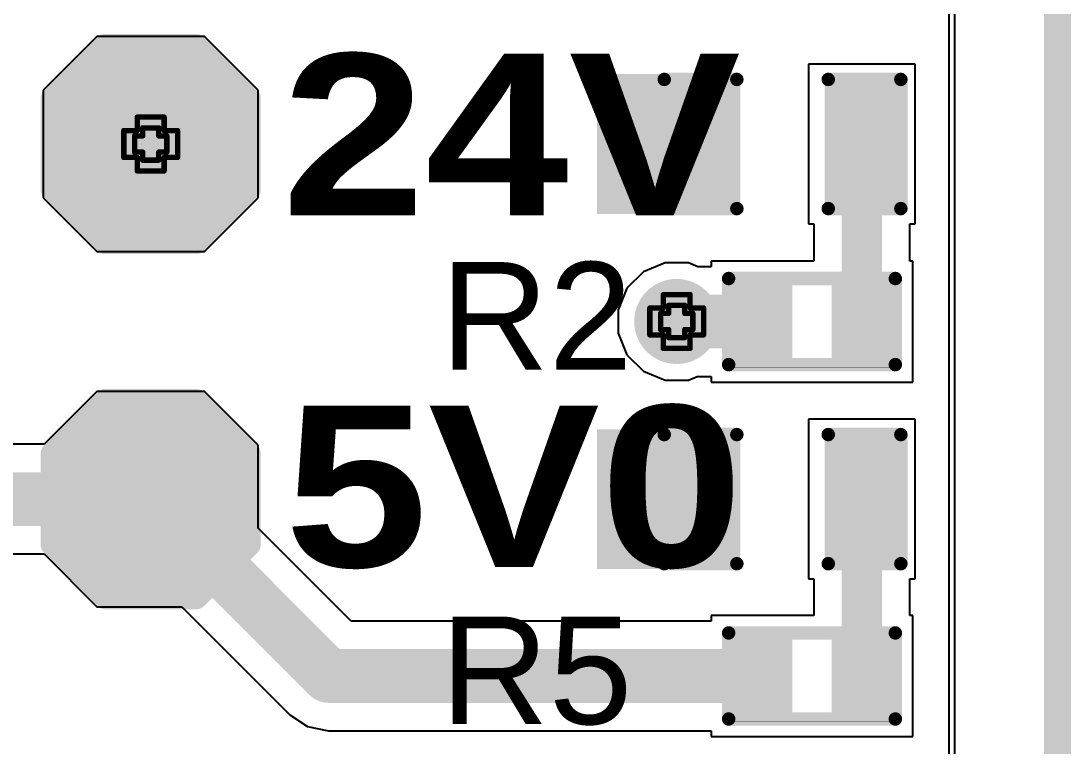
# Model space of a CAD drawing. Header units: inches. Extents: x -5 to 5258, y -4 to 5281.
# Drawn here: x 66.2 to 76.12, y 42.93 to 49.78 of the extents above; entities that cross this region are included whole.
import ezdxf

# ---------------------------------------------------------------- set-up
doc = ezdxf.new("R2010")
doc.units = ezdxf.units.IN
for name, color, linetype in [('Board Outline', 216, 'Continuous'), ('Bottom Layer', 5, 'Continuous'), ('Bottom Solder', 6, 'Continuous'), ('Drill Drawing', 1, 'Continuous'), ('Top Layer', 1, 'Continuous'), ('Top Overlay', 2, 'Continuous'), ('Top Paste', 8, 'Continuous'), ('Top Solder', 216, 'Continuous'), ('Via Holes', 16, 'Continuous')]:
    doc.layers.add(name, color=color, linetype=linetype)
doc.styles.add('Arial', font='', dxfattribs={"height": 0.2})
doc.styles.add('Arial Black_Bold', font='', dxfattribs={"height": 0.2})
doc.styles.get('Arial').set_extended_font_data('Arial')
doc.styles.get('Arial Black_Bold').set_extended_font_data('Arial Black', bold=True)

# ---------------------------------------------------------------- blocks, each defined once
blk = doc.blocks.new('T__________17')
at = {"layer": 'Top Layer'}
blk.add_hatch(color=1, dxfattribs=at).paths.add_polyline_path([(0.3809999999999999, 0.7619999999999999), (-0.3809999999999999, 0.7619999999999999), (-0.7619999999999999, 0.3809999999999999), (-0.7619999999999999, -0.3809999999999999), (-0.3809999999999999, -0.7619999999999999), (0.3809999999999999, -0.7619999999999999), (0.7619999999999999, -0.3809999999999999), (0.7619999999999999, 0.3809999999999999)])
at = {"layer": 'Top Paste'}
blk.add_hatch(color=8, dxfattribs=at).paths.add_polyline_path([(0.3809999999999999, 0.7619999999999999), (-0.3809999999999999, 0.7619999999999999), (-0.7619999999999999, 0.3809999999999999), (-0.7619999999999999, -0.3809999999999999), (-0.3809999999999999, -0.7619999999999999), (0.3809999999999999, -0.7619999999999999), (0.7619999999999999, -0.3809999999999999), (0.7619999999999999, 0.3809999999999999)])
at = {"layer": 'Top Solder'}
blk.add_hatch(color=216, dxfattribs=at).paths.add_polyline_path([(0.4318, 0.8636), (-0.4318, 0.8636), (-0.8636, 0.4318), (-0.8636, -0.4318), (-0.4318, -0.8636), (0.4318, -0.8636), (0.8636, -0.4318), (0.8636, 0.4318)])
at = {"layer": 'Top Overlay'}
for points in [[(-0.9397999999999999, 0.4318, 0.1999996, 0.1999996, 0), (-0.4318, 0.9397999999999999, 0.1999996, 0.1999996, 0)], [(-0.4318, 0.9397999999999999, 0.1999996, 0.1999996, 0), (0.4318, 0.9397999999999999, 0.1999996, 0.1999996, 0)], [(0.4318, 0.9397999999999999, 0.1999996, 0.1999996, 0), (0.9397999999999999, 0.4318, 0.1999996, 0.1999996, 0)], [(-0.9397999999999999, -0.4318, 0.1999996, 0.1999996, 0), (-0.9397999999999999, 0.4318, 0.1999996, 0.1999996, 0)], [(0.9397999999999999, -0.4318, 0.1999996, 0.1999996, 0), (0.9397999999999999, 0.4318, 0.1999996, 0.1999996, 0)], [(-0.9397999999999999, -0.4318, 0.1999996, 0.1999996, 0), (-0.4318, -0.9397999999999999, 0.1999996, 0.1999996, 0)], [(0.4318, -0.9397999999999999, 0.1999996, 0.1999996, 0), (0.9397999999999999, -0.4318, 0.1999996, 0.1999996, 0)], [(-0.4318, -0.9397999999999999, 0.1999996, 0.1999996, 0), (0.4318, -0.9397999999999999, 0.1999996, 0.1999996, 0)]]:
    blk.add_lwpolyline(points, format="xyseb", dxfattribs=at)
for points in [[(-0.4817998999999999, 0.9397999999999999, 0.0999998, 0.0999998, 1), (-0.3818001, 0.9397999999999999, 0.0999998, 0.0999998, 1)], [(-0.4817998999999999, 0.9397999999999999, 0.0999998, 0.0999998, 1), (-0.3818001, 0.9397999999999999, 0.0999998, 0.0999998, 1)], [(0.3818001, 0.9397999999999999, 0.0999998, 0.0999998, 1), (0.4817998999999999, 0.9397999999999999, 0.0999998, 0.0999998, 1)], [(0.3818001, 0.9397999999999999, 0.0999998, 0.0999998, 1), (0.4817998999999999, 0.9397999999999999, 0.0999998, 0.0999998, 1)], [(-0.9897999000000001, 0.4318, 0.0999998, 0.0999998, 1), (-0.8898001, 0.4318, 0.0999998, 0.0999998, 1)], [(-0.9897999000000001, 0.4318, 0.0999998, 0.0999998, 1), (-0.8898001, 0.4318, 0.0999998, 0.0999998, 1)], [(0.8898001, 0.4318, 0.0999998, 0.0999998, 1), (0.9897999000000001, 0.4318, 0.0999998, 0.0999998, 1)], [(0.8898001, 0.4318, 0.0999998, 0.0999998, 1), (0.9897999000000001, 0.4318, 0.0999998, 0.0999998, 1)], [(-0.9897999000000001, -0.4318, 0.0999998, 0.0999998, 1), (-0.8898001, -0.4318, 0.0999998, 0.0999998, 1)], [(-0.9897999000000001, -0.4318, 0.0999998, 0.0999998, 1), (-0.8898001, -0.4318, 0.0999998, 0.0999998, 1)], [(0.8898001, -0.4318, 0.0999998, 0.0999998, 1), (0.9897999000000001, -0.4318, 0.0999998, 0.0999998, 1)], [(0.8898001, -0.4318, 0.0999998, 0.0999998, 1), (0.9897999000000001, -0.4318, 0.0999998, 0.0999998, 1)], [(-0.4817998999999999, -0.9397999999999999, 0.0999998, 0.0999998, 1), (-0.3818001, -0.9397999999999999, 0.0999998, 0.0999998, 1)], [(-0.4817998999999999, -0.9397999999999999, 0.0999998, 0.0999998, 1), (-0.3818001, -0.9397999999999999, 0.0999998, 0.0999998, 1)], [(0.3818001, -0.9397999999999999, 0.0999998, 0.0999998, 1), (0.4817998999999999, -0.9397999999999999, 0.0999998, 0.0999998, 1)], [(0.3818001, -0.9397999999999999, 0.0999998, 0.0999998, 1), (0.4817998999999999, -0.9397999999999999, 0.0999998, 0.0999998, 1)]]:
    blk.add_lwpolyline(points, format="xyseb", close=True, dxfattribs=at)
blk = doc.blocks.new('T__________18')
at = {"layer": 'Top Layer'}
blk.add_hatch(color=1, dxfattribs=at).paths.add_polyline_path([(0.3809999999999999, 0.7619999999999999), (-0.3809999999999999, 0.7619999999999999), (-0.7619999999999999, 0.3809999999999999), (-0.7619999999999999, -0.3809999999999999), (-0.3809999999999999, -0.7619999999999999), (0.3809999999999999, -0.7619999999999999), (0.7619999999999999, -0.3809999999999999), (0.7619999999999999, 0.3809999999999999)])
at = {"layer": 'Top Paste'}
blk.add_hatch(color=8, dxfattribs=at).paths.add_polyline_path([(0.3809999999999999, 0.7619999999999999), (-0.3809999999999999, 0.7619999999999999), (-0.7619999999999999, 0.3809999999999999), (-0.7619999999999999, -0.3809999999999999), (-0.3809999999999999, -0.7619999999999999), (0.3809999999999999, -0.7619999999999999), (0.7619999999999999, -0.3809999999999999), (0.7619999999999999, 0.3809999999999999)])
at = {"layer": 'Top Solder'}
blk.add_hatch(color=216, dxfattribs=at).paths.add_polyline_path([(0.4318, 0.8636), (-0.4318, 0.8636), (-0.8636, 0.4318), (-0.8636, -0.4318), (-0.4318, -0.8636), (0.4318, -0.8636), (0.8636, -0.4318), (0.8636, 0.4318)])
at = {"layer": 'Top Overlay'}
for points in [[(-0.9397999999999999, 0.4318, 0.1999996, 0.1999996, 0), (-0.4318, 0.9397999999999999, 0.1999996, 0.1999996, 0)], [(-0.4318, 0.9397999999999999, 0.1999996, 0.1999996, 0), (0.4318, 0.9397999999999999, 0.1999996, 0.1999996, 0)], [(0.4318, 0.9397999999999999, 0.1999996, 0.1999996, 0), (0.9397999999999999, 0.4318, 0.1999996, 0.1999996, 0)], [(-0.9397999999999999, -0.4318, 0.1999996, 0.1999996, 0), (-0.9397999999999999, 0.4318, 0.1999996, 0.1999996, 0)], [(0.9397999999999999, -0.4318, 0.1999996, 0.1999996, 0), (0.9397999999999999, 0.4318, 0.1999996, 0.1999996, 0)], [(-0.9397999999999999, -0.4318, 0.1999996, 0.1999996, 0), (-0.4318, -0.9397999999999999, 0.1999996, 0.1999996, 0)], [(0.4318, -0.9397999999999999, 0.1999996, 0.1999996, 0), (0.9397999999999999, -0.4318, 0.1999996, 0.1999996, 0)], [(-0.4318, -0.9397999999999999, 0.1999996, 0.1999996, 0), (0.4318, -0.9397999999999999, 0.1999996, 0.1999996, 0)]]:
    blk.add_lwpolyline(points, format="xyseb", dxfattribs=at)
for points in [[(-0.4817998999999999, 0.9397999999999999, 0.0999998, 0.0999998, 1), (-0.3818001, 0.9397999999999999, 0.0999998, 0.0999998, 1)], [(-0.4817998999999999, 0.9397999999999999, 0.0999998, 0.0999998, 1), (-0.3818001, 0.9397999999999999, 0.0999998, 0.0999998, 1)], [(0.3818001, 0.9397999999999999, 0.0999998, 0.0999998, 1), (0.4817998999999999, 0.9397999999999999, 0.0999998, 0.0999998, 1)], [(0.3818001, 0.9397999999999999, 0.0999998, 0.0999998, 1), (0.4817998999999999, 0.9397999999999999, 0.0999998, 0.0999998, 1)], [(-0.9897999000000001, 0.4318, 0.0999998, 0.0999998, 1), (-0.8898001, 0.4318, 0.0999998, 0.0999998, 1)], [(-0.9897999000000001, 0.4318, 0.0999998, 0.0999998, 1), (-0.8898001, 0.4318, 0.0999998, 0.0999998, 1)], [(0.8898001, 0.4318, 0.0999998, 0.0999998, 1), (0.9897999000000001, 0.4318, 0.0999998, 0.0999998, 1)], [(0.8898001, 0.4318, 0.0999998, 0.0999998, 1), (0.9897999000000001, 0.4318, 0.0999998, 0.0999998, 1)], [(-0.9897999000000001, -0.4318, 0.0999998, 0.0999998, 1), (-0.8898001, -0.4318, 0.0999998, 0.0999998, 1)], [(-0.9897999000000001, -0.4318, 0.0999998, 0.0999998, 1), (-0.8898001, -0.4318, 0.0999998, 0.0999998, 1)], [(0.8898001, -0.4318, 0.0999998, 0.0999998, 1), (0.9897999000000001, -0.4318, 0.0999998, 0.0999998, 1)], [(0.8898001, -0.4318, 0.0999998, 0.0999998, 1), (0.9897999000000001, -0.4318, 0.0999998, 0.0999998, 1)], [(-0.4817998999999999, -0.9397999999999999, 0.0999998, 0.0999998, 1), (-0.3818001, -0.9397999999999999, 0.0999998, 0.0999998, 1)], [(-0.4817998999999999, -0.9397999999999999, 0.0999998, 0.0999998, 1), (-0.3818001, -0.9397999999999999, 0.0999998, 0.0999998, 1)], [(0.3818001, -0.9397999999999999, 0.0999998, 0.0999998, 1), (0.4817998999999999, -0.9397999999999999, 0.0999998, 0.0999998, 1)], [(0.3818001, -0.9397999999999999, 0.0999998, 0.0999998, 1), (0.4817998999999999, -0.9397999999999999, 0.0999998, 0.0999998, 1)]]:
    blk.add_lwpolyline(points, format="xyseb", close=True, dxfattribs=at)
blk = doc.blocks.new('R___0402_85')
at = {"layer": 'Top Layer'}
for points in [[(-0.6985025399999999, -0.3175), (-0.6985025399999999, 0.3175), (-0.24130254, 0.3175), (-0.24130254, -0.3175)], [(0.2412999999999999, -0.3175), (0.2413, 0.3175), (0.6985, 0.3175), (0.6985, -0.3175)]]:
    blk.add_hatch(color=1, dxfattribs=at).paths.add_polyline_path(points)
at = {"layer": 'Top Paste'}
for points in [[(-0.6985025399999999, -0.3175), (-0.6985025399999999, 0.3175), (-0.24130254, 0.3175), (-0.24130254, -0.3175)], [(0.2412999999999999, -0.3175), (0.2413, 0.3175), (0.6985, 0.3175), (0.6985, -0.3175)]]:
    blk.add_hatch(color=8, dxfattribs=at).paths.add_polyline_path(points)
at = {"layer": 'Top Solder'}
for points in [[(-0.7535037, -0.37250116), (-0.7535037, 0.37250116), (-0.18630138, 0.37250116), (-0.18630138, -0.37250116)], [(0.1862988399999999, -0.37250116), (0.18629884, 0.37250116), (0.75350116, 0.37250116), (0.75350116, -0.37250116)]]:
    blk.add_hatch(color=216, dxfattribs=at).paths.add_polyline_path(points)
at = {"layer": 'Top Overlay'}
for points in [[(-0.7874, 0.4064, 0.127, 0.127, 0), (0.7874, 0.4064, 0.127, 0.127, 0)], [(-0.7874, -0.4064, 0.127, 0.127, 0), (-0.7874, 0.4064, 0.127, 0.127, 0)], [(0.7874, -0.4064, 0.127, 0.127, 0), (0.7874, 0.4064, 0.127, 0.127, 0)], [(-0.7874, -0.4064, 0.127, 0.127, 0), (0.7874, -0.4064, 0.127, 0.127, 0)], [(-0.8128, -0.4318, 0.0032258, 0.0032258, 0), (0.8127974599999999, -0.4318, 0.0032258, 0.0032258, 0)]]:
    blk.add_lwpolyline(points, format="xyseb", dxfattribs=at)
for points in [[(-0.8191499999999999, 0.4064, 0.0635, 0.0635, 1), (-0.7556499999999999, 0.4064, 0.0635, 0.0635, 1)], [(-0.8191499999999999, 0.4064, 0.0635, 0.0635, 1), (-0.7556499999999999, 0.4064, 0.0635, 0.0635, 1)], [(0.7556499999999999, 0.4064, 0.0635, 0.0635, 1), (0.8191499999999999, 0.4064, 0.0635, 0.0635, 1)], [(0.7556499999999999, 0.4064, 0.0635, 0.0635, 1), (0.8191499999999999, 0.4064, 0.0635, 0.0635, 1)], [(-0.8191499999999999, -0.4064, 0.0635, 0.0635, 1), (-0.7556499999999999, -0.4064, 0.0635, 0.0635, 1)], [(-0.8191499999999999, -0.4064, 0.0635, 0.0635, 1), (-0.7556499999999999, -0.4064, 0.0635, 0.0635, 1)], [(0.7556499999999999, -0.4064, 0.0635, 0.0635, 1), (0.8191499999999999, -0.4064, 0.0635, 0.0635, 1)], [(0.7556499999999999, -0.4064, 0.0635, 0.0635, 1), (0.8191499999999999, -0.4064, 0.0635, 0.0635, 1)], [(-0.81360518, -0.4318, 0.0016129, 0.0016129, 1), (-0.8119948199999999, -0.4318, 0.0016129, 0.0016129, 1)], [(0.81199228, -0.4318, 0.0016129, 0.0016129, 1), (0.8136026399999999, -0.4318, 0.0016129, 0.0016129, 1)]]:
    blk.add_lwpolyline(points, format="xyseb", close=True, dxfattribs=at)
blk = doc.blocks.new('R___0402_88')
at = {"layer": 'Top Layer'}
for points in [[(-0.6985, -0.3175), (-0.6985, 0.3175), (-0.2412999999999999, 0.3175), (-0.2413, -0.3175)], [(0.2412999999999999, -0.3175), (0.2413, 0.3175), (0.6985, 0.3175), (0.6985, -0.3175)]]:
    blk.add_hatch(color=1, dxfattribs=at).paths.add_polyline_path(points)
at = {"layer": 'Top Paste'}
for points in [[(-0.6985, -0.3175), (-0.6985, 0.3175), (-0.2412999999999999, 0.3175), (-0.2413, -0.3175)], [(0.2412999999999999, -0.3175), (0.2413, 0.3175), (0.6985, 0.3175), (0.6985, -0.3175)]]:
    blk.add_hatch(color=8, dxfattribs=at).paths.add_polyline_path(points)
at = {"layer": 'Top Solder'}
for points in [[(-0.75350116, -0.37250116), (-0.75350116, 0.37250116), (-0.1862988399999999, 0.37250116), (-0.18629884, -0.37250116)], [(0.1862988399999999, -0.37250116), (0.18629884, 0.37250116), (0.75350116, 0.37250116), (0.75350116, -0.37250116)]]:
    blk.add_hatch(color=216, dxfattribs=at).paths.add_polyline_path(points)
at = {"layer": 'Top Overlay'}
for points in [[(-0.7874, 0.4064, 0.127, 0.127, 0), (0.7874, 0.4064, 0.127, 0.127, 0)], [(-0.7874, -0.4064, 0.127, 0.127, 0), (-0.7874, 0.4064, 0.127, 0.127, 0)], [(0.7874, -0.4064, 0.127, 0.127, 0), (0.7874, 0.4064, 0.127, 0.127, 0)], [(-0.7874, -0.4064, 0.127, 0.127, 0), (0.7874, -0.4064, 0.127, 0.127, 0)], [(-0.8128, -0.4318, 0.0032258, 0.0032258, 0), (0.8128, -0.4318, 0.0032258, 0.0032258, 0)]]:
    blk.add_lwpolyline(points, format="xyseb", dxfattribs=at)
for points in [[(-0.8191499999999999, 0.4064, 0.0635, 0.0635, 1), (-0.7556499999999999, 0.4064, 0.0635, 0.0635, 1)], [(-0.8191499999999999, 0.4064, 0.0635, 0.0635, 1), (-0.7556499999999999, 0.4064, 0.0635, 0.0635, 1)], [(0.7556499999999999, 0.4064, 0.0635, 0.0635, 1), (0.8191499999999999, 0.4064, 0.0635, 0.0635, 1)], [(0.7556499999999999, 0.4064, 0.0635, 0.0635, 1), (0.8191499999999999, 0.4064, 0.0635, 0.0635, 1)], [(-0.8191499999999999, -0.4064, 0.0635, 0.0635, 1), (-0.7556499999999999, -0.4064, 0.0635, 0.0635, 1)], [(-0.8191499999999999, -0.4064, 0.0635, 0.0635, 1), (-0.7556499999999999, -0.4064, 0.0635, 0.0635, 1)], [(0.7556499999999999, -0.4064, 0.0635, 0.0635, 1), (0.8191499999999999, -0.4064, 0.0635, 0.0635, 1)], [(0.7556499999999999, -0.4064, 0.0635, 0.0635, 1), (0.8191499999999999, -0.4064, 0.0635, 0.0635, 1)], [(-0.81360518, -0.4318, 0.0016129, 0.0016129, 1), (-0.8119948199999999, -0.4318, 0.0016129, 0.0016129, 1)], [(0.8119948199999999, -0.4318, 0.0016129, 0.0016129, 1), (0.81360518, -0.4318, 0.0016129, 0.0016129, 1)]]:
    blk.add_lwpolyline(points, format="xyseb", close=True, dxfattribs=at)
blk = doc.blocks.new('LED_0603_102')
at = {"layer": 'Top Layer'}
for points in [[(-1.00000054, 0.5000002699999999), (-0.50000154, 0.5000002699999999), (-0.50000154, -0.5000002699999999), (-1.00000054, -0.5000002699999999)], [(0.50000154, 0.5000002699999999), (1.00000054, 0.5000002699999999), (1.00000054, -0.5000002699999999), (0.50000154, -0.5000002699999999)]]:
    blk.add_hatch(color=1, dxfattribs=at).paths.add_polyline_path(points)
at = {"layer": 'Top Overlay'}
blk.add_hatch(color=2, dxfattribs=at).paths.add_polyline_path([(1.11757968, -0.6603746), (1.7525746, -0.6603746), (1.7525746, 0.6604253999999999), (1.11757968, 0.6604253999999999)])
at = {"layer": 'Top Paste'}
for points in [[(-1.00000054, 0.5000002699999999), (-0.50000154, 0.5000002699999999), (-0.50000154, -0.5000002699999999), (-1.00000054, -0.5000002699999999)], [(0.50000154, 0.5000002699999999), (1.00000054, 0.5000002699999999), (1.00000054, -0.5000002699999999), (0.50000154, -0.5000002699999999)]]:
    blk.add_hatch(color=8, dxfattribs=at).paths.add_polyline_path(points)
at = {"layer": 'Top Solder'}
for points in [[(-1.10160054, 0.6016002699999999), (-0.39840154, 0.6016002699999999), (-0.39840154, -0.6016002699999999), (-1.10160054, -0.6016002699999999)], [(0.39840154, 0.6016002699999999), (1.10160054, 0.6016002699999999), (1.10160054, -0.6016002699999999), (0.39840154, -0.6016002699999999)]]:
    blk.add_hatch(color=216, dxfattribs=at).paths.add_polyline_path(points)
at = {"layer": 'Top Overlay'}
for points in [[(-1.1176, 0.6096025399999999, 0.127, 0.127, 0), (-1.1176, -0.6096025399999999, 0.127, 0.127, 0)], [(-0.4318, 0.6096, 0.127, 0.127, 0), (-1.1176, 0.6096025399999999, 0.127, 0.127, 0)], [(1.1176, 0.6096025399999999, 0.127, 0.127, 0), (0.4318, 0.6096, 0.127, 0.127, 0)], [(1.1176, 0.6096025399999999, 0.127, 0.127, 0), (1.1176, -0.6096025399999999, 0.127, 0.127, 0)], [(-0.4318, -0.6096, 0.127, 0.127, 0), (-1.1176, -0.6096025399999999, 0.127, 0.127, 0)], [(1.1176, -0.6096025399999999, 0.127, 0.127, 0), (0.4318, -0.6096, 0.127, 0.127, 0)]]:
    blk.add_lwpolyline(points, format="xyseb", dxfattribs=at)
for points in [[(-1.14935, 0.6096025399999999, 0.0635, 0.0635, 1), (-1.08585, 0.6096025399999999, 0.0635, 0.0635, 1)], [(-1.14935, 0.6096025399999999, 0.0635, 0.0635, 1), (-1.08585, 0.6096025399999999, 0.0635, 0.0635, 1)], [(-0.46355, 0.6096, 0.0635, 0.0635, 1), (-0.40005, 0.6096, 0.0635, 0.0635, 1)], [(0.40005, 0.6096, 0.0635, 0.0635, 1), (0.46355, 0.6096, 0.0635, 0.0635, 1)], [(1.08585, 0.6096025399999999, 0.0635, 0.0635, 1), (1.14935, 0.6096025399999999, 0.0635, 0.0635, 1)], [(1.08585, 0.6096025399999999, 0.0635, 0.0635, 1), (1.14935, 0.6096025399999999, 0.0635, 0.0635, 1)], [(-1.14935, -0.6096025399999999, 0.0635, 0.0635, 1), (-1.08585, -0.6096025399999999, 0.0635, 0.0635, 1)], [(-1.14935, -0.6096025399999999, 0.0635, 0.0635, 1), (-1.08585, -0.6096025399999999, 0.0635, 0.0635, 1)], [(-0.46355, -0.6096, 0.0635, 0.0635, 1), (-0.40005, -0.6096, 0.0635, 0.0635, 1)], [(0.40005, -0.6096, 0.0635, 0.0635, 1), (0.46355, -0.6096, 0.0635, 0.0635, 1)], [(1.08585, -0.6096025399999999, 0.0635, 0.0635, 1), (1.14935, -0.6096025399999999, 0.0635, 0.0635, 1)], [(1.08585, -0.6096025399999999, 0.0635, 0.0635, 1), (1.14935, -0.6096025399999999, 0.0635, 0.0635, 1)]]:
    blk.add_lwpolyline(points, format="xyseb", close=True, dxfattribs=at)
blk = doc.blocks.new('LED_0603_103')
at = {"layer": 'Top Layer'}
for points in [[(-0.999998, 0.5000002699999999), (-0.499999, 0.5000002699999999), (-0.499999, -0.5000002699999999), (-0.999998, -0.5000002699999999)], [(0.50000154, 0.5000002699999999), (1.00000054, 0.5000002699999999), (1.00000054, -0.5000002699999999), (0.50000154, -0.5000002699999999)]]:
    blk.add_hatch(color=1, dxfattribs=at).paths.add_polyline_path(points)
at = {"layer": 'Top Overlay'}
blk.add_hatch(color=2, dxfattribs=at).paths.add_polyline_path([(1.1175873, -0.66040508), (1.75258222, -0.66040508), (1.75258222, 0.66039492), (1.1175873, 0.66039492)])
at = {"layer": 'Top Paste'}
for points in [[(-0.999998, 0.5000002699999999), (-0.499999, 0.5000002699999999), (-0.499999, -0.5000002699999999), (-0.999998, -0.5000002699999999)], [(0.50000154, 0.5000002699999999), (1.00000054, 0.5000002699999999), (1.00000054, -0.5000002699999999), (0.50000154, -0.5000002699999999)]]:
    blk.add_hatch(color=8, dxfattribs=at).paths.add_polyline_path(points)
at = {"layer": 'Top Solder'}
for points in [[(-1.101598, 0.6016002699999999), (-0.398399, 0.6016002699999999), (-0.398399, -0.6016002699999999), (-1.101598, -0.6016002699999999)], [(0.39840154, 0.6016002699999999), (1.10160054, 0.6016002699999999), (1.10160054, -0.6016002699999999), (0.39840154, -0.6016002699999999)]]:
    blk.add_hatch(color=216, dxfattribs=at).paths.add_polyline_path(points)
at = {"layer": 'Top Overlay'}
for points in [[(-1.1176, 0.6096025399999999, 0.127, 0.127, 0), (-1.1176, -0.6096025399999999, 0.127, 0.127, 0)], [(-0.4318, 0.6096, 0.127, 0.127, 0), (-1.1176, 0.6096025399999999, 0.127, 0.127, 0)], [(1.11760254, 0.6096, 0.127, 0.127, 0), (0.4318, 0.6096, 0.127, 0.127, 0)], [(1.11760254, 0.6096, 0.127, 0.127, 0), (1.11760254, -0.6096, 0.127, 0.127, 0)], [(-0.4318, -0.6096, 0.127, 0.127, 0), (-1.1176, -0.6096025399999999, 0.127, 0.127, 0)], [(1.11760254, -0.6096, 0.127, 0.127, 0), (0.4318, -0.6096, 0.127, 0.127, 0)]]:
    blk.add_lwpolyline(points, format="xyseb", dxfattribs=at)
for points in [[(-1.14935, 0.6096025399999999, 0.0635, 0.0635, 1), (-1.08585, 0.6096025399999999, 0.0635, 0.0635, 1)], [(-1.14935, 0.6096025399999999, 0.0635, 0.0635, 1), (-1.08585, 0.6096025399999999, 0.0635, 0.0635, 1)], [(-0.46355, 0.6096, 0.0635, 0.0635, 1), (-0.40005, 0.6096, 0.0635, 0.0635, 1)], [(0.40005, 0.6096, 0.0635, 0.0635, 1), (0.46355, 0.6096, 0.0635, 0.0635, 1)], [(1.08585254, 0.6096, 0.0635, 0.0635, 1), (1.14935254, 0.6096, 0.0635, 0.0635, 1)], [(1.08585254, 0.6096, 0.0635, 0.0635, 1), (1.14935254, 0.6096, 0.0635, 0.0635, 1)], [(-1.14935, -0.6096025399999999, 0.0635, 0.0635, 1), (-1.08585, -0.6096025399999999, 0.0635, 0.0635, 1)], [(-1.14935, -0.6096025399999999, 0.0635, 0.0635, 1), (-1.08585, -0.6096025399999999, 0.0635, 0.0635, 1)], [(-0.46355, -0.6096, 0.0635, 0.0635, 1), (-0.40005, -0.6096, 0.0635, 0.0635, 1)], [(0.40005, -0.6096, 0.0635, 0.0635, 1), (0.46355, -0.6096, 0.0635, 0.0635, 1)], [(1.08585254, -0.6096, 0.0635, 0.0635, 1), (1.14935254, -0.6096, 0.0635, 0.0635, 1)], [(1.08585254, -0.6096, 0.0635, 0.0635, 1), (1.14935254, -0.6096, 0.0635, 0.0635, 1)]]:
    blk.add_lwpolyline(points, format="xyseb", close=True, dxfattribs=at)

msp = doc.modelspace()

# ---------------------------------------------------------------- hatches: boundary and pattern name
at = {"layer": 'Bottom Layer'}
h = msp.add_hatch(color=5, dxfattribs=at)
edge = h.paths.add_edge_path()
edge.add_arc((67.42384534, 48.6232835), 0.2999994, 0, 360)
h = msp.add_hatch(color=5, dxfattribs=at)
edge = h.paths.add_edge_path()
edge.add_arc((72.3927813, 46.94799856), 0.2999994, 0, 360)
at = {"layer": 'Bottom Solder'}
h = msp.add_hatch(color=6, dxfattribs=at)
edge = h.paths.add_edge_path()
edge.add_arc((67.42384534, 48.6232835), 0.4015993999999999, 0, 360)
h = msp.add_hatch(color=6, dxfattribs=at)
edge = h.paths.add_edge_path()
edge.add_arc((72.3927813, 46.94799856), 0.4015993999999999, 0, 360)
at = {"layer": 'Top Layer'}
h = msp.add_hatch(color=1, dxfattribs=at)
edge = h.paths.add_edge_path()
edge.add_arc((67.42384534, 48.6232835), 0.2999994, 0, 360)
h = msp.add_hatch(color=1, dxfattribs=at)
edge = h.paths.add_edge_path()
edge.add_arc((72.3927813, 46.94799856), 0.2999994, 0, 360)
at = {"layer": 'Top Solder'}
h = msp.add_hatch(color=216, dxfattribs=at)
edge = h.paths.add_edge_path()
edge.add_arc((67.42384534, 48.6232835), 0.4015993999999999, 0, 360)
h = msp.add_hatch(color=216, dxfattribs=at)
edge = h.paths.add_edge_path()
edge.add_arc((72.3927813, 46.94799856), 0.4015993999999999, 0, 360)
at = {"layer": 'Via Holes'}
h = msp.add_hatch(color=7, dxfattribs=at)
edge = h.paths.add_edge_path()
edge.add_arc((67.42384534, 48.6232835), 0.1499997, 0, 360)
h = msp.add_hatch(color=7, dxfattribs=at)
edge = h.paths.add_edge_path()
edge.add_arc((72.3927813, 46.94799856), 0.1499997, 0, 360)

# ---------------------------------------------------------------- linework, layer by layer
at = {"layer": 'Board Outline'}
msp.add_lwpolyline([(75.99066081999999, -3.990660039999999, 0.254, 0.254, 0), (75.99066081999999, 106.00934094, 0.254, 0.254, 0)], format="xyseb", dxfattribs=at)
at = {"layer": 'Bottom Layer'}
msp.add_line((75.01632952, 83.56599746), (75.01632698, 5.81272142), dxfattribs=at)
at = {"layer": 'Drill Drawing'}
for points in [[(67.29684534, 48.75028349999999, 0.0508, 0.0508, 0), (67.29684534, 48.8772835, 0.0508, 0.0508, 0)], [(67.29684534, 48.8772835, 0.0508, 0.0508, 0), (67.55084534, 48.8772835, 0.0508, 0.0508, 0)], [(67.55084534, 48.75028349999999, 0.0508, 0.0508, 0), (67.55084534, 48.8772835, 0.0508, 0.0508, 0)], [(67.16984534, 48.4962835, 0.0508, 0.0508, 0), (67.16984534, 48.75028349999999, 0.0508, 0.0508, 0)], [(67.16984534, 48.75028349999999, 0.0508, 0.0508, 0), (67.29684534, 48.75028349999999, 0.0508, 0.0508, 0)], [(67.27144533999999, 48.54708349999999, 0.0508, 0.0508, 0), (67.27144533999999, 48.69948349999999, 0.0508, 0.0508, 0)], [(67.27144533999999, 48.69948349999999, 0.0508, 0.0508, 0), (67.34764534, 48.69948349999999, 0.0508, 0.0508, 0)], [(67.34764534, 48.69948349999999, 0.0508, 0.0508, 0), (67.34764534, 48.7756835, 0.0508, 0.0508, 0)], [(67.34764534, 48.7756835, 0.0508, 0.0508, 0), (67.50004534, 48.7756835, 0.0508, 0.0508, 0)], [(67.50004534, 48.69948349999999, 0.0508, 0.0508, 0), (67.50004534, 48.7756835, 0.0508, 0.0508, 0)], [(67.50004534, 48.69948349999999, 0.0508, 0.0508, 0), (67.57624533999999, 48.69948349999999, 0.0508, 0.0508, 0)], [(67.55084534, 48.75028349999999, 0.0508, 0.0508, 0), (67.67784533999999, 48.75028349999999, 0.0508, 0.0508, 0)], [(67.57624533999999, 48.54708349999999, 0.0508, 0.0508, 0), (67.57624533999999, 48.69948349999999, 0.0508, 0.0508, 0)], [(67.67784533999999, 48.4962835, 0.0508, 0.0508, 0), (67.67784533999999, 48.75028349999999, 0.0508, 0.0508, 0)], [(67.16984534, 48.4962835, 0.0508, 0.0508, 0), (67.29684534, 48.4962835, 0.0508, 0.0508, 0)], [(67.27144533999999, 48.54708349999999, 0.0508, 0.0508, 0), (67.34764534, 48.54708349999999, 0.0508, 0.0508, 0)], [(67.29684534, 48.36928349999999, 0.0508, 0.0508, 0), (67.29684534, 48.4962835, 0.0508, 0.0508, 0)], [(67.34764534, 48.4708835, 0.0508, 0.0508, 0), (67.34764534, 48.54708349999999, 0.0508, 0.0508, 0)], [(67.50004534, 48.54708349999999, 0.0508, 0.0508, 0), (67.57624533999999, 48.54708349999999, 0.0508, 0.0508, 0)], [(67.50004534, 48.4708835, 0.0508, 0.0508, 0), (67.50004534, 48.54708349999999, 0.0508, 0.0508, 0)], [(67.55084534, 48.4962835, 0.0508, 0.0508, 0), (67.67784533999999, 48.4962835, 0.0508, 0.0508, 0)], [(67.55084534, 48.36928349999999, 0.0508, 0.0508, 0), (67.55084534, 48.4962835, 0.0508, 0.0508, 0)], [(67.34764534, 48.4708835, 0.0508, 0.0508, 0), (67.50004534, 48.4708835, 0.0508, 0.0508, 0)], [(67.29684534, 48.36928349999999, 0.0508, 0.0508, 0), (67.55084534, 48.36928349999999, 0.0508, 0.0508, 0)], [(72.2657813, 47.07499856, 0.0508, 0.0508, 0), (72.2657813, 47.20199856, 0.0508, 0.0508, 0)], [(72.2657813, 47.20199856, 0.0508, 0.0508, 0), (72.5197813, 47.20199856, 0.0508, 0.0508, 0)], [(72.5197813, 47.07499856, 0.0508, 0.0508, 0), (72.5197813, 47.20199856, 0.0508, 0.0508, 0)], [(72.3165813, 47.02419855999999, 0.0508, 0.0508, 0), (72.3165813, 47.10039856, 0.0508, 0.0508, 0)], [(72.3165813, 47.10039856, 0.0508, 0.0508, 0), (72.4689813, 47.10039856, 0.0508, 0.0508, 0)], [(72.4689813, 47.02419855999999, 0.0508, 0.0508, 0), (72.4689813, 47.10039856, 0.0508, 0.0508, 0)], [(72.13878129999999, 46.82099855999999, 0.0508, 0.0508, 0), (72.13878129999999, 47.07499856, 0.0508, 0.0508, 0)], [(72.13878129999999, 47.07499856, 0.0508, 0.0508, 0), (72.2657813, 47.07499856, 0.0508, 0.0508, 0)], [(72.2403813, 46.87179855999999, 0.0508, 0.0508, 0), (72.2403813, 47.02419855999999, 0.0508, 0.0508, 0)], [(72.2403813, 47.02419855999999, 0.0508, 0.0508, 0), (72.3165813, 47.02419855999999, 0.0508, 0.0508, 0)], [(72.4689813, 47.02419855999999, 0.0508, 0.0508, 0), (72.5451813, 47.02419855999999, 0.0508, 0.0508, 0)], [(72.5197813, 47.07499856, 0.0508, 0.0508, 0), (72.6467813, 47.07499856, 0.0508, 0.0508, 0)], [(72.5451813, 46.87179855999999, 0.0508, 0.0508, 0), (72.5451813, 47.02419855999999, 0.0508, 0.0508, 0)], [(72.6467813, 46.82099855999999, 0.0508, 0.0508, 0), (72.6467813, 47.07499856, 0.0508, 0.0508, 0)], [(72.13878129999999, 46.82099855999999, 0.0508, 0.0508, 0), (72.2657813, 46.82099855999999, 0.0508, 0.0508, 0)], [(72.2403813, 46.87179855999999, 0.0508, 0.0508, 0), (72.3165813, 46.87179855999999, 0.0508, 0.0508, 0)], [(72.2657813, 46.69399856, 0.0508, 0.0508, 0), (72.2657813, 46.82099855999999, 0.0508, 0.0508, 0)], [(72.3165813, 46.79559856, 0.0508, 0.0508, 0), (72.3165813, 46.87179855999999, 0.0508, 0.0508, 0)], [(72.3165813, 46.79559856, 0.0508, 0.0508, 0), (72.4689813, 46.79559856, 0.0508, 0.0508, 0)], [(72.4689813, 46.87179855999999, 0.0508, 0.0508, 0), (72.5451813, 46.87179855999999, 0.0508, 0.0508, 0)], [(72.4689813, 46.79559856, 0.0508, 0.0508, 0), (72.4689813, 46.87179855999999, 0.0508, 0.0508, 0)], [(72.5197813, 46.82099855999999, 0.0508, 0.0508, 0), (72.6467813, 46.82099855999999, 0.0508, 0.0508, 0)], [(72.5197813, 46.69399856, 0.0508, 0.0508, 0), (72.5197813, 46.82099855999999, 0.0508, 0.0508, 0)], [(72.2657813, 46.69399856, 0.0508, 0.0508, 0), (72.5197813, 46.69399856, 0.0508, 0.0508, 0)]]:
    msp.add_lwpolyline(points, format="xyseb", dxfattribs=at)
for points in [[(67.28414534, 48.8772835, 0.0254, 0.0254, 1), (67.30954534, 48.8772835, 0.0254, 0.0254, 1)], [(67.28414534, 48.8772835, 0.0254, 0.0254, 1), (67.30954534, 48.8772835, 0.0254, 0.0254, 1)], [(67.53814533999999, 48.8772835, 0.0254, 0.0254, 1), (67.56354534, 48.8772835, 0.0254, 0.0254, 1)], [(67.53814533999999, 48.8772835, 0.0254, 0.0254, 1), (67.56354534, 48.8772835, 0.0254, 0.0254, 1)], [(67.15714534, 48.75028349999999, 0.0254, 0.0254, 1), (67.18254533999999, 48.75028349999999, 0.0254, 0.0254, 1)], [(67.15714534, 48.75028349999999, 0.0254, 0.0254, 1), (67.18254533999999, 48.75028349999999, 0.0254, 0.0254, 1)], [(67.25874534, 48.69948349999999, 0.0254, 0.0254, 1), (67.28414534, 48.69948349999999, 0.0254, 0.0254, 1)], [(67.25874534, 48.69948349999999, 0.0254, 0.0254, 1), (67.28414534, 48.69948349999999, 0.0254, 0.0254, 1)], [(67.28414534, 48.75028349999999, 0.0254, 0.0254, 1), (67.30954534, 48.75028349999999, 0.0254, 0.0254, 1)], [(67.28414534, 48.75028349999999, 0.0254, 0.0254, 1), (67.30954534, 48.75028349999999, 0.0254, 0.0254, 1)], [(67.33494533999999, 48.7756835, 0.0254, 0.0254, 1), (67.36034534, 48.7756835, 0.0254, 0.0254, 1)], [(67.33494533999999, 48.7756835, 0.0254, 0.0254, 1), (67.36034534, 48.7756835, 0.0254, 0.0254, 1)], [(67.33494533999999, 48.69948349999999, 0.0254, 0.0254, 1), (67.36034534, 48.69948349999999, 0.0254, 0.0254, 1)], [(67.33494533999999, 48.69948349999999, 0.0254, 0.0254, 1), (67.36034534, 48.69948349999999, 0.0254, 0.0254, 1)], [(67.48734533999999, 48.7756835, 0.0254, 0.0254, 1), (67.51274534, 48.7756835, 0.0254, 0.0254, 1)], [(67.48734533999999, 48.7756835, 0.0254, 0.0254, 1), (67.51274534, 48.7756835, 0.0254, 0.0254, 1)], [(67.48734533999999, 48.69948349999999, 0.0254, 0.0254, 1), (67.51274534, 48.69948349999999, 0.0254, 0.0254, 1)], [(67.48734533999999, 48.69948349999999, 0.0254, 0.0254, 1), (67.51274534, 48.69948349999999, 0.0254, 0.0254, 1)], [(67.53814533999999, 48.75028349999999, 0.0254, 0.0254, 1), (67.56354534, 48.75028349999999, 0.0254, 0.0254, 1)], [(67.53814533999999, 48.75028349999999, 0.0254, 0.0254, 1), (67.56354534, 48.75028349999999, 0.0254, 0.0254, 1)], [(67.56354534, 48.69948349999999, 0.0254, 0.0254, 1), (67.58894534, 48.69948349999999, 0.0254, 0.0254, 1)], [(67.56354534, 48.69948349999999, 0.0254, 0.0254, 1), (67.58894534, 48.69948349999999, 0.0254, 0.0254, 1)], [(67.66514534, 48.75028349999999, 0.0254, 0.0254, 1), (67.69054534, 48.75028349999999, 0.0254, 0.0254, 1)], [(67.66514534, 48.75028349999999, 0.0254, 0.0254, 1), (67.69054534, 48.75028349999999, 0.0254, 0.0254, 1)], [(67.15714534, 48.4962835, 0.0254, 0.0254, 1), (67.18254533999999, 48.4962835, 0.0254, 0.0254, 1)], [(67.15714534, 48.4962835, 0.0254, 0.0254, 1), (67.18254533999999, 48.4962835, 0.0254, 0.0254, 1)], [(67.25874534, 48.54708349999999, 0.0254, 0.0254, 1), (67.28414534, 48.54708349999999, 0.0254, 0.0254, 1)], [(67.25874534, 48.54708349999999, 0.0254, 0.0254, 1), (67.28414534, 48.54708349999999, 0.0254, 0.0254, 1)], [(67.28414534, 48.4962835, 0.0254, 0.0254, 1), (67.30954534, 48.4962835, 0.0254, 0.0254, 1)], [(67.28414534, 48.4962835, 0.0254, 0.0254, 1), (67.30954534, 48.4962835, 0.0254, 0.0254, 1)], [(67.33494533999999, 48.54708349999999, 0.0254, 0.0254, 1), (67.36034534, 48.54708349999999, 0.0254, 0.0254, 1)], [(67.33494533999999, 48.54708349999999, 0.0254, 0.0254, 1), (67.36034534, 48.54708349999999, 0.0254, 0.0254, 1)], [(67.48734533999999, 48.54708349999999, 0.0254, 0.0254, 1), (67.51274534, 48.54708349999999, 0.0254, 0.0254, 1)], [(67.48734533999999, 48.54708349999999, 0.0254, 0.0254, 1), (67.51274534, 48.54708349999999, 0.0254, 0.0254, 1)], [(67.53814533999999, 48.4962835, 0.0254, 0.0254, 1), (67.56354534, 48.4962835, 0.0254, 0.0254, 1)], [(67.53814533999999, 48.4962835, 0.0254, 0.0254, 1), (67.56354534, 48.4962835, 0.0254, 0.0254, 1)], [(67.56354534, 48.54708349999999, 0.0254, 0.0254, 1), (67.58894534, 48.54708349999999, 0.0254, 0.0254, 1)], [(67.56354534, 48.54708349999999, 0.0254, 0.0254, 1), (67.58894534, 48.54708349999999, 0.0254, 0.0254, 1)], [(67.66514534, 48.4962835, 0.0254, 0.0254, 1), (67.69054534, 48.4962835, 0.0254, 0.0254, 1)], [(67.66514534, 48.4962835, 0.0254, 0.0254, 1), (67.69054534, 48.4962835, 0.0254, 0.0254, 1)], [(67.33494533999999, 48.4708835, 0.0254, 0.0254, 1), (67.36034534, 48.4708835, 0.0254, 0.0254, 1)], [(67.33494533999999, 48.4708835, 0.0254, 0.0254, 1), (67.36034534, 48.4708835, 0.0254, 0.0254, 1)], [(67.48734533999999, 48.4708835, 0.0254, 0.0254, 1), (67.51274534, 48.4708835, 0.0254, 0.0254, 1)], [(67.48734533999999, 48.4708835, 0.0254, 0.0254, 1), (67.51274534, 48.4708835, 0.0254, 0.0254, 1)], [(67.28414534, 48.36928349999999, 0.0254, 0.0254, 1), (67.30954534, 48.36928349999999, 0.0254, 0.0254, 1)], [(67.28414534, 48.36928349999999, 0.0254, 0.0254, 1), (67.30954534, 48.36928349999999, 0.0254, 0.0254, 1)], [(67.53814533999999, 48.36928349999999, 0.0254, 0.0254, 1), (67.56354534, 48.36928349999999, 0.0254, 0.0254, 1)], [(67.53814533999999, 48.36928349999999, 0.0254, 0.0254, 1), (67.56354534, 48.36928349999999, 0.0254, 0.0254, 1)], [(72.25308129999999, 47.20199856, 0.0254, 0.0254, 1), (72.2784813, 47.20199856, 0.0254, 0.0254, 1)], [(72.25308129999999, 47.20199856, 0.0254, 0.0254, 1), (72.2784813, 47.20199856, 0.0254, 0.0254, 1)], [(72.5070813, 47.20199856, 0.0254, 0.0254, 1), (72.5324813, 47.20199856, 0.0254, 0.0254, 1)], [(72.5070813, 47.20199856, 0.0254, 0.0254, 1), (72.5324813, 47.20199856, 0.0254, 0.0254, 1)], [(72.3038813, 47.10039856, 0.0254, 0.0254, 1), (72.32928129999999, 47.10039856, 0.0254, 0.0254, 1)], [(72.3038813, 47.10039856, 0.0254, 0.0254, 1), (72.32928129999999, 47.10039856, 0.0254, 0.0254, 1)], [(72.45628129999999, 47.10039856, 0.0254, 0.0254, 1), (72.4816813, 47.10039856, 0.0254, 0.0254, 1)], [(72.45628129999999, 47.10039856, 0.0254, 0.0254, 1), (72.4816813, 47.10039856, 0.0254, 0.0254, 1)], [(72.1260813, 47.07499856, 0.0254, 0.0254, 1), (72.15148129999999, 47.07499856, 0.0254, 0.0254, 1)], [(72.1260813, 47.07499856, 0.0254, 0.0254, 1), (72.15148129999999, 47.07499856, 0.0254, 0.0254, 1)], [(72.2276813, 47.02419855999999, 0.0254, 0.0254, 1), (72.25308129999999, 47.02419855999999, 0.0254, 0.0254, 1)], [(72.2276813, 47.02419855999999, 0.0254, 0.0254, 1), (72.25308129999999, 47.02419855999999, 0.0254, 0.0254, 1)], [(72.25308129999999, 47.07499856, 0.0254, 0.0254, 1), (72.2784813, 47.07499856, 0.0254, 0.0254, 1)], [(72.25308129999999, 47.07499856, 0.0254, 0.0254, 1), (72.2784813, 47.07499856, 0.0254, 0.0254, 1)], [(72.3038813, 47.02419855999999, 0.0254, 0.0254, 1), (72.32928129999999, 47.02419855999999, 0.0254, 0.0254, 1)], [(72.3038813, 47.02419855999999, 0.0254, 0.0254, 1), (72.32928129999999, 47.02419855999999, 0.0254, 0.0254, 1)], [(72.45628129999999, 47.02419855999999, 0.0254, 0.0254, 1), (72.4816813, 47.02419855999999, 0.0254, 0.0254, 1)], [(72.45628129999999, 47.02419855999999, 0.0254, 0.0254, 1), (72.4816813, 47.02419855999999, 0.0254, 0.0254, 1)], [(72.5070813, 47.07499856, 0.0254, 0.0254, 1), (72.5324813, 47.07499856, 0.0254, 0.0254, 1)], [(72.5070813, 47.07499856, 0.0254, 0.0254, 1), (72.5324813, 47.07499856, 0.0254, 0.0254, 1)], [(72.5324813, 47.02419855999999, 0.0254, 0.0254, 1), (72.55788129999999, 47.02419855999999, 0.0254, 0.0254, 1)], [(72.5324813, 47.02419855999999, 0.0254, 0.0254, 1), (72.55788129999999, 47.02419855999999, 0.0254, 0.0254, 1)], [(72.63408129999999, 47.07499856, 0.0254, 0.0254, 1), (72.6594813, 47.07499856, 0.0254, 0.0254, 1)], [(72.63408129999999, 47.07499856, 0.0254, 0.0254, 1), (72.6594813, 47.07499856, 0.0254, 0.0254, 1)], [(72.1260813, 46.82099855999999, 0.0254, 0.0254, 1), (72.15148129999999, 46.82099855999999, 0.0254, 0.0254, 1)], [(72.1260813, 46.82099855999999, 0.0254, 0.0254, 1), (72.15148129999999, 46.82099855999999, 0.0254, 0.0254, 1)], [(72.2276813, 46.87179855999999, 0.0254, 0.0254, 1), (72.25308129999999, 46.87179855999999, 0.0254, 0.0254, 1)], [(72.2276813, 46.87179855999999, 0.0254, 0.0254, 1), (72.25308129999999, 46.87179855999999, 0.0254, 0.0254, 1)], [(72.25308129999999, 46.82099855999999, 0.0254, 0.0254, 1), (72.2784813, 46.82099855999999, 0.0254, 0.0254, 1)], [(72.25308129999999, 46.82099855999999, 0.0254, 0.0254, 1), (72.2784813, 46.82099855999999, 0.0254, 0.0254, 1)], [(72.3038813, 46.87179855999999, 0.0254, 0.0254, 1), (72.32928129999999, 46.87179855999999, 0.0254, 0.0254, 1)], [(72.3038813, 46.87179855999999, 0.0254, 0.0254, 1), (72.32928129999999, 46.87179855999999, 0.0254, 0.0254, 1)], [(72.3038813, 46.79559856, 0.0254, 0.0254, 1), (72.32928129999999, 46.79559856, 0.0254, 0.0254, 1)], [(72.3038813, 46.79559856, 0.0254, 0.0254, 1), (72.32928129999999, 46.79559856, 0.0254, 0.0254, 1)], [(72.45628129999999, 46.87179855999999, 0.0254, 0.0254, 1), (72.4816813, 46.87179855999999, 0.0254, 0.0254, 1)], [(72.45628129999999, 46.87179855999999, 0.0254, 0.0254, 1), (72.4816813, 46.87179855999999, 0.0254, 0.0254, 1)], [(72.45628129999999, 46.79559856, 0.0254, 0.0254, 1), (72.4816813, 46.79559856, 0.0254, 0.0254, 1)], [(72.45628129999999, 46.79559856, 0.0254, 0.0254, 1), (72.4816813, 46.79559856, 0.0254, 0.0254, 1)], [(72.5070813, 46.82099855999999, 0.0254, 0.0254, 1), (72.5324813, 46.82099855999999, 0.0254, 0.0254, 1)], [(72.5070813, 46.82099855999999, 0.0254, 0.0254, 1), (72.5324813, 46.82099855999999, 0.0254, 0.0254, 1)], [(72.5324813, 46.87179855999999, 0.0254, 0.0254, 1), (72.55788129999999, 46.87179855999999, 0.0254, 0.0254, 1)], [(72.5324813, 46.87179855999999, 0.0254, 0.0254, 1), (72.55788129999999, 46.87179855999999, 0.0254, 0.0254, 1)], [(72.63408129999999, 46.82099855999999, 0.0254, 0.0254, 1), (72.6594813, 46.82099855999999, 0.0254, 0.0254, 1)], [(72.63408129999999, 46.82099855999999, 0.0254, 0.0254, 1), (72.6594813, 46.82099855999999, 0.0254, 0.0254, 1)], [(72.25308129999999, 46.69399856, 0.0254, 0.0254, 1), (72.2784813, 46.69399856, 0.0254, 0.0254, 1)], [(72.25308129999999, 46.69399856, 0.0254, 0.0254, 1), (72.2784813, 46.69399856, 0.0254, 0.0254, 1)], [(72.5070813, 46.69399856, 0.0254, 0.0254, 1), (72.5324813, 46.69399856, 0.0254, 0.0254, 1)], [(72.5070813, 46.69399856, 0.0254, 0.0254, 1), (72.5324813, 46.69399856, 0.0254, 0.0254, 1)]]:
    msp.add_lwpolyline(points, format="xyseb", close=True, dxfattribs=at)
at = {"layer": 'Top Layer'}
for p, q in [((74.96499358, 52.66634373999999), (74.96499358, 0.89262204)), ((66.91584534, 49.6392835), (66.40784534, 49.1312835)), ((67.93184534, 49.6392835), (66.91584534, 49.6392835)), ((68.43984534, 49.1312835), (67.93184534, 49.6392835)), ((74.64678237999999, 49.3772825), (73.63878337999999, 49.3772825)), ((73.63878337999999, 49.3772825), (73.63878337999999, 47.8692845)), ((74.64678237999999, 47.8692845), (74.64678237999999, 49.3772825)), ((66.40784534, 49.1312835), (66.40784534, 48.1152835)), ((68.43984534, 48.1152835), (68.43984534, 49.1312835)), ((66.40784534, 48.1152835), (66.91584534, 47.60728349999999)), ((67.93184534, 47.60728349999999), (68.43984534, 48.1152835)), ((73.63878337999999, 47.8692845), (73.68851912, 47.8692845)), ((73.68851912, 47.8692845), (73.68851912, 47.51844446)), ((74.59493336, 47.51844446), (74.59493336, 47.8692845)), ((74.59493336, 47.8692845), (74.64678237999999, 47.8692845)), ((66.91584534, 47.60728349999999), (67.93184534, 47.60728349999999)), ((73.68851912, 47.51844446), (72.71827214, 47.51844446)), ((72.71827214, 47.51844446), (72.71827214, 47.46489618)), ((74.62327214, 47.51844446), (74.59493336, 47.51844446)), ((74.62327214, 46.37544446), (74.62327214, 47.51844446)), ((72.07896683999999, 47.41765726), (71.9231226, 47.26181301999999)), ((72.2825834, 47.50199796), (72.07896683999999, 47.41765726)), ((72.5029792, 47.50199796), (72.2825834, 47.50199796)), ((72.59254976, 47.46489618), (72.5029792, 47.50199796)), ((72.71827214, 47.46489618), (72.59254976, 47.46489618)), ((71.9231226, 47.26181301999999), (71.83878189999999, 47.05819646)), ((71.83878189999999, 47.05819646), (71.83878189999999, 46.83780066)), ((71.83878189999999, 46.83780066), (71.9231226, 46.6341841)), ((71.9231226, 46.6341841), (72.07896683999999, 46.47833986)), ((72.07896683999999, 46.47833986), (72.2825834, 46.39399916)), ((72.5029792, 46.39399916), (72.58746214, 46.42899274)), ((72.58746214, 46.42899274), (72.71827214, 46.42899274)), ((72.71827214, 46.42899274), (72.71827214, 46.37544446)), ((72.2825834, 46.39399916), (72.5029792, 46.39399916)), ((72.71827214, 46.37544446), (74.62327214, 46.37544446)), ((66.91584534, 46.28660542), (66.41779706, 45.78855714)), ((67.93184534, 46.28660542), (66.91584534, 46.28660542)), ((68.43984534, 45.77860542), (67.93184534, 46.28660542)), ((74.64678237999999, 46.02460442), (73.63878337999999, 46.02460442)), ((73.63878337999999, 46.02460442), (73.63878337999999, 44.51660642)), ((74.64678237999999, 44.51660642), (74.64678237999999, 46.02460442)), ((66.41779706, 45.78855714), (61.82713821999999, 45.78855714)), ((68.43984534, 44.99754526), (68.43984534, 45.77860542)), ((69.31827386, 44.11911674), (68.43984534, 44.99754526)), ((61.61259457999999, 44.7526537), (66.41779706, 44.7526537)), ((66.41779706, 44.7526537), (66.91584534, 44.25460542)), ((73.63878337999999, 44.51660642), (73.68851912, 44.51660642)), ((73.68851912, 44.51660642), (73.68851912, 44.17266502)), ((74.59493336, 44.17266502), (74.59493336, 44.51660642)), ((74.59493336, 44.51660642), (74.64678237999999, 44.51660642)), ((66.91584534, 44.25460542), (67.71779446, 44.25460542)), ((67.71779446, 44.25460542), (68.73748254, 43.23491734)), ((73.68851912, 44.17266502), (72.71827468, 44.17266502)), ((72.71827468, 44.17266502), (72.71827468, 44.11911674)), ((74.62327722, 44.17266502), (74.59493336, 44.17266502)), ((74.62327722, 43.02966502), (74.62327722, 44.17266502)), ((72.71827468, 44.11911674), (69.31827386, 44.11911674)), ((68.73748254, 43.23491734), (68.90551878, 43.12263917999999)), ((68.90551878, 43.12263917999999), (69.10373022, 43.0832133)), ((69.10373022, 43.0832133), (72.71827468, 43.0832133)), ((72.71827468, 43.0832133), (72.71827468, 43.02966502)), ((72.71827468, 43.02966502), (74.62327722, 43.02966502))]:
    msp.add_line(p, q, dxfattribs=at)
for points in [[(74.14172624, 48.62222686, 0.3809999999999999, 0.3809999999999999, 0), (74.14278287999998, 48.6232835, 0.3809999999999999, 0.3809999999999999, 0)], [(74.14172624, 46.94799856, 0.3809999999999999, 0.3809999999999999, 0), (74.14172624, 48.62222686, 0.3809999999999999, 0.3809999999999999, 0)], [(72.3927813, 46.94799856, 0.508, 0.508, 0), (72.39383539999999, 46.94694446, 0.508, 0.508, 0)], [(72.39383539999999, 46.94694446, 0.508, 0.508, 0), (73.12541381999999, 46.94694446, 0.508, 0.508, 0)], [(74.14067213999999, 46.94694446, 0.3809999999999999, 0.3809999999999999, 0), (74.14172624, 46.94799856, 0.3809999999999999, 0.3809999999999999, 0)], [(61.61259457999999, 45.27060542, 0.508, 0.508, 0), (67.42384534, 45.27060542, 0.508, 0.508, 0)], [(67.43428981999999, 45.27060542, 0.508, 0.508, 0), (69.10373022, 43.60116502, 0.508, 0.508, 0)], [(74.14172624, 45.26954877999999, 0.3809999999999999, 0.3809999999999999, 0), (74.14278287999998, 45.27060542, 0.3809999999999999, 0.3809999999999999, 0)], [(74.14172624, 43.60221911999999, 0.3809999999999999, 0.3809999999999999, 0), (74.14172624, 45.26954877999999, 0.3809999999999999, 0.3809999999999999, 0)], [(69.10373022, 43.60116502, 0.508, 0.508, 0), (73.17547468, 43.60116502, 0.508, 0.508, 0)], [(74.14067213999999, 43.60116502, 0.3809999999999999, 0.3809999999999999, 0), (74.14172624, 43.60221911999999, 0.3809999999999999, 0.3809999999999999, 0)]]:
    msp.add_lwpolyline(points, format="xyseb", dxfattribs=at)
for points in [[(74.04647623999999, 48.62222686, 0.1905, 0.1905, 1), (74.23697624, 48.62222686, 0.1905, 0.1905, 1)], [(74.04647623999999, 48.62222686, 0.1905, 0.1905, 1), (74.23697624, 48.62222686, 0.1905, 0.1905, 1)], [(74.04753287999999, 48.6232835, 0.1905, 0.1905, 1), (74.23803287999999, 48.6232835, 0.1905, 0.1905, 1)], [(72.2657813, 46.94799856, 0.254, 0.254, 1), (72.5197813, 46.94799856, 0.254, 0.254, 1)], [(72.26683539999999, 46.94694446, 0.254, 0.254, 1), (72.5208354, 46.94694446, 0.254, 0.254, 1)], [(72.26683539999999, 46.94694446, 0.254, 0.254, 1), (72.5208354, 46.94694446, 0.254, 0.254, 1)], [(72.99841382, 46.94694446, 0.254, 0.254, 1), (73.25241382, 46.94694446, 0.254, 0.254, 1)], [(74.04542214, 46.94694446, 0.1905, 0.1905, 1), (74.23592214, 46.94694446, 0.1905, 0.1905, 1)], [(74.04647623999999, 46.94799856, 0.1905, 0.1905, 1), (74.23697624, 46.94799856, 0.1905, 0.1905, 1)], [(74.04647623999999, 46.94799856, 0.1905, 0.1905, 1), (74.23697624, 46.94799856, 0.1905, 0.1905, 1)], [(67.29684534, 45.27060542, 0.254, 0.254, 1), (67.55084534, 45.27060542, 0.254, 0.254, 1)], [(67.30728982, 45.27060542, 0.254, 0.254, 1), (67.56128981999998, 45.27060542, 0.254, 0.254, 1)], [(74.04647623999999, 45.26954877999999, 0.1905, 0.1905, 1), (74.23697624, 45.26954877999999, 0.1905, 0.1905, 1)], [(74.04647623999999, 45.26954877999999, 0.1905, 0.1905, 1), (74.23697624, 45.26954877999999, 0.1905, 0.1905, 1)], [(74.04753287999999, 45.27060542, 0.1905, 0.1905, 1), (74.23803287999999, 45.27060542, 0.1905, 0.1905, 1)], [(68.97673022000001, 43.60116502, 0.254, 0.254, 1), (69.23073022, 43.60116502, 0.254, 0.254, 1)], [(68.97673022000001, 43.60116502, 0.254, 0.254, 1), (69.23073022, 43.60116502, 0.254, 0.254, 1)], [(73.04847468, 43.60116502, 0.254, 0.254, 1), (73.30247467999999, 43.60116502, 0.254, 0.254, 1)], [(74.04542214, 43.60116502, 0.1905, 0.1905, 1), (74.23592214, 43.60116502, 0.1905, 0.1905, 1)], [(74.04647623999999, 43.60221911999999, 0.1905, 0.1905, 1), (74.23697624, 43.60221911999999, 0.1905, 0.1905, 1)], [(74.04647623999999, 43.60221911999999, 0.1905, 0.1905, 1), (74.23697624, 43.60221911999999, 0.1905, 0.1905, 1)]]:
    msp.add_lwpolyline(points, format="xyseb", close=True, dxfattribs=at)

# ---------------------------------------------------------------- block references
for name, p in [('T__________18', (67.42384534, 48.6232835)), ('R___0402_88', (73.67077214, 46.94694446)), ('T__________17', (67.42384534, 45.27060542)), ('R___0402_85', (73.67077721999999, 43.60116502))]:
    msp.add_blockref(name, p)
at = {"rotation": 180}
for name, p in [('LED_0603_103', (73.39278438, 48.6232835)), ('LED_0603_102', (73.39278184, 45.27060542))]:
    msp.add_blockref(name, p, dxfattribs=at)

# ---------------------------------------------------------------- texts
at = {"layer": 'Top Overlay', "style": 'Arial Black_Bold'}
for s, p in [('24V', (68.66184896, 47.95111567999999)), ('5V0', (68.68722356, 44.63034762))]:
    msp.add_text(s, height=1.524, rotation=360, dxfattribs=at).set_placement(p)
at = {"layer": 'Top Overlay', "style": 'Arial'}
for s, p in [('R2', (70.16007304, 46.49263243999999)), ('R5', (70.16007304, 43.14596146))]:
    msp.add_text(s, height=1.016, dxfattribs=at).set_placement(p)

doc.saveas('drawing.dxf')
